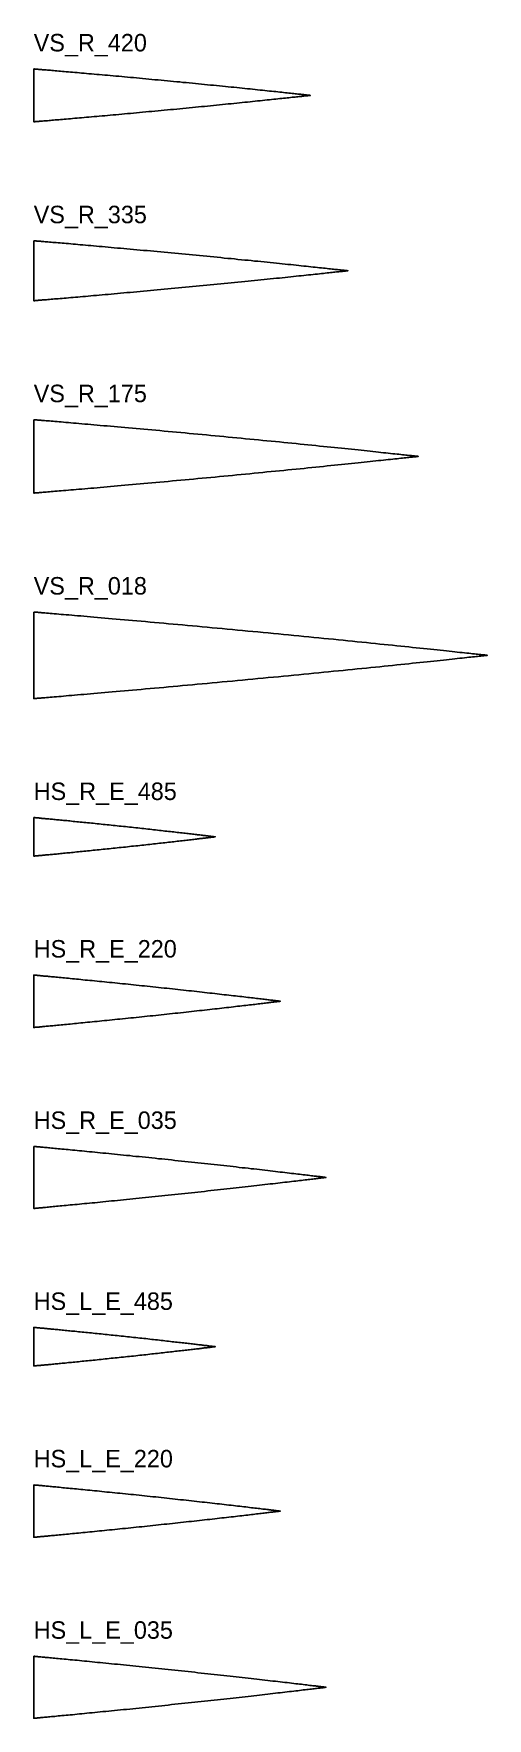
# Model space of a CAD drawing. Header units: millimetres. Extents: x 10 to 75, y 10 to 251.
import ezdxf

# ---------------------------------------------------------------- set-up
doc = ezdxf.new("R2010")
doc.units = ezdxf.units.MM
doc.layers.add('CUT', color=1, linetype='Continuous')
doc.layers.add('PART_ID_DO_NOT_CUT', color=5, linetype='Continuous')

msp = doc.modelspace()

# ---------------------------------------------------------------- linework, layer by layer
at = {"layer": 'CUT'}
for points in [[(10, 245.78), (10.01, 245.78), (10.02, 245.78), (10.05, 245.77), (10.08, 245.77), (10.13, 245.77), (10.18, 245.76), (10.25, 245.76), (10.32, 245.75), (10.41, 245.74), (10.5, 245.74), (10.61, 245.73), (10.72, 245.72), (10.85, 245.71), (10.98, 245.7), (11.13, 245.68), (11.28, 245.67), (11.44, 245.66), (11.61, 245.64), (11.8, 245.63), (11.99, 245.61), (12.19, 245.59), (12.39, 245.58), (12.61, 245.56), (12.84, 245.54), (13.07, 245.52), (13.32, 245.5), (13.57, 245.48), (13.83, 245.45), (14.1, 245.43), (14.37, 245.41), (14.66, 245.38), (14.95, 245.36), (15.25, 245.33), (15.56, 245.31), (15.87, 245.28), (16.19, 245.25), (16.52, 245.22), (16.85, 245.19), (17.2, 245.16), (17.54, 245.13), (17.9, 245.1), (18.26, 245.07), (18.62, 245.04), (19, 245), (19.37, 244.97), (19.76, 244.94), (20.14, 244.9), (20.54, 244.87), (20.94, 244.83), (21.34, 244.79), (21.74, 244.76), (22.15, 244.72), (22.57, 244.68), (22.99, 244.65), (23.41, 244.61), (23.83, 244.57), (24.26, 244.53), (24.69, 244.49), (25.12, 244.45), (25.56, 244.41), (26, 244.37), (26.44, 244.33), (26.88, 244.29), (27.32, 244.24), (27.76, 244.2), (28.21, 244.16), (28.65, 244.12), (29.1, 244.08), (29.55, 244.03), (29.99, 243.99), (30.44, 243.95), (30.89, 243.91), (31.33, 243.86), (31.78, 243.82), (32.22, 243.78), (32.67, 243.73), (33.11, 243.69), (33.55, 243.65), (33.98, 243.61), (34.42, 243.56), (34.85, 243.52), (35.28, 243.48), (35.71, 243.44), (36.14, 243.39), (36.56, 243.35), (36.97, 243.31), (37.39, 243.27), (37.8, 243.23), (38.21, 243.19), (38.61, 243.15), (39.01, 243.11), (39.4, 243.07), (39.79, 243.03), (40.17, 242.99), (40.55, 242.95), (40.92, 242.91), (41.28, 242.87), (41.64, 242.84), (42, 242.8), (42.35, 242.76), (42.69, 242.73), (43.02, 242.69), (43.35, 242.66), (43.67, 242.62), (43.99, 242.59), (44.29, 242.56), (44.59, 242.53), (44.89, 242.5), (45.17, 242.47), (45.45, 242.44), (45.71, 242.41), (45.97, 242.38), (46.23, 242.36), (46.47, 242.33), (46.7, 242.3), (46.93, 242.28), (47.15, 242.26), (47.36, 242.23), (47.56, 242.21), (47.75, 242.19), (47.93, 242.17), (48.1, 242.15), (48.26, 242.14), (48.42, 242.12), (48.56, 242.1), (48.7, 242.09), (48.82, 242.08), (48.93, 242.06), (49.04, 242.05), (49.14, 242.04), (49.22, 242.03), (49.3, 242.02), (49.36, 242.02), (49.42, 242.01), (49.46, 242.01), (49.5, 242), (49.52, 242), (49.54, 242), (49.54, 242), (49.54, 242), (49.52, 242), (49.5, 241.99), (49.46, 241.99), (49.42, 241.98), (49.36, 241.98), (49.3, 241.97), (49.22, 241.96), (49.14, 241.95), (49.04, 241.94), (48.93, 241.93), (48.82, 241.92), (48.7, 241.91), (48.56, 241.89), (48.42, 241.88), (48.26, 241.86), (48.1, 241.84), (47.93, 241.82), (47.75, 241.8), (47.56, 241.78), (47.36, 241.76), (47.15, 241.74), (46.93, 241.72), (46.7, 241.69), (46.47, 241.67), (46.23, 241.64), (45.97, 241.61), (45.71, 241.59), (45.45, 241.56), (45.17, 241.53), (44.89, 241.5), (44.59, 241.47), (44.29, 241.44), (43.99, 241.4), (43.67, 241.37), (43.35, 241.34), (43.02, 241.3), (42.69, 241.27), (42.35, 241.23), (42, 241.2), (41.64, 241.16), (41.28, 241.12), (40.92, 241.09), (40.55, 241.05), (40.17, 241.01), (39.79, 240.97), (39.4, 240.93), (39.01, 240.89), (38.61, 240.85), (38.21, 240.81), (37.8, 240.77), (37.39, 240.73), (36.97, 240.69), (36.56, 240.64), (36.14, 240.6), (35.71, 240.56), (35.28, 240.52), (34.85, 240.47), (34.42, 240.43), (33.98, 240.39), (33.55, 240.35), (33.11, 240.3), (32.67, 240.26), (32.22, 240.22), (31.78, 240.18), (31.33, 240.13), (30.89, 240.09), (30.44, 240.05), (29.99, 240), (29.55, 239.96), (29.1, 239.92), (28.65, 239.88), (28.21, 239.83), (27.76, 239.79), (27.32, 239.75), (26.88, 239.71), (26.44, 239.67), (26, 239.63), (25.56, 239.59), (25.12, 239.55), (24.69, 239.51), (24.26, 239.47), (23.83, 239.43), (23.41, 239.39), (22.99, 239.35), (22.57, 239.31), (22.15, 239.27), (21.74, 239.24), (21.34, 239.2), (20.94, 239.16), (20.54, 239.13), (20.14, 239.09), (19.76, 239.06), (19.37, 239.03), (19, 238.99), (18.62, 238.96), (18.26, 238.93), (17.9, 238.89), (17.54, 238.86), (17.2, 238.83), (16.85, 238.8), (16.52, 238.77), (16.19, 238.75), (15.87, 238.72), (15.56, 238.69), (15.25, 238.66), (14.95, 238.64), (14.66, 238.61), (14.37, 238.59), (14.1, 238.56), (13.83, 238.54), (13.57, 238.52), (13.32, 238.5), (13.07, 238.48), (12.84, 238.46), (12.61, 238.44), (12.39, 238.42), (12.19, 238.4), (11.99, 238.38), (11.8, 238.37), (11.61, 238.35), (11.44, 238.34), (11.28, 238.32), (11.13, 238.31), (10.98, 238.3), (10.85, 238.29), (10.72, 238.28), (10.61, 238.27), (10.5, 238.26), (10.41, 238.25), (10.32, 238.24), (10.25, 238.24), (10.18, 238.23), (10.13, 238.23), (10.08, 238.22), (10.05, 238.22), (10.02, 238.22), (10.01, 238.22), (10, 238.22)], [(10, 221.22), (10.01, 221.22), (10.02, 221.22), (10.05, 221.21), (10.09, 221.21), (10.14, 221.21), (10.21, 221.2), (10.28, 221.19), (10.37, 221.19), (10.46, 221.18), (10.57, 221.17), (10.69, 221.16), (10.82, 221.15), (10.96, 221.14), (11.11, 221.12), (11.28, 221.11), (11.45, 221.1), (11.64, 221.08), (11.83, 221.06), (12.04, 221.05), (12.25, 221.03), (12.48, 221.01), (12.72, 220.99), (12.96, 220.97), (13.22, 220.95), (13.49, 220.92), (13.76, 220.9), (14.05, 220.88), (14.35, 220.85), (14.65, 220.82), (14.96, 220.8), (15.29, 220.77), (15.62, 220.74), (15.96, 220.71), (16.31, 220.68), (16.66, 220.65), (17.03, 220.62), (17.4, 220.59), (17.78, 220.55), (18.17, 220.52), (18.56, 220.48), (18.97, 220.45), (19.37, 220.41), (19.79, 220.38), (20.21, 220.34), (20.64, 220.3), (21.08, 220.26), (21.52, 220.22), (21.96, 220.18), (22.41, 220.14), (22.87, 220.1), (23.33, 220.06), (23.8, 220.02), (24.27, 219.98), (24.74, 219.93), (25.22, 219.89), (25.7, 219.84), (26.19, 219.8), (26.68, 219.76), (27.17, 219.71), (27.66, 219.66), (28.16, 219.62), (28.66, 219.57), (29.16, 219.52), (29.66, 219.48), (30.16, 219.43), (30.67, 219.38), (31.18, 219.34), (31.68, 219.29), (32.19, 219.24), (32.7, 219.19), (33.2, 219.14), (33.71, 219.09), (34.22, 219.04), (34.72, 219), (35.23, 218.95), (35.73, 218.9), (36.23, 218.85), (36.73, 218.8), (37.22, 218.75), (37.72, 218.7), (38.21, 218.66), (38.7, 218.61), (39.18, 218.56), (39.67, 218.51), (40.15, 218.46), (40.62, 218.42), (41.09, 218.37), (41.56, 218.32), (42.02, 218.28), (42.47, 218.23), (42.92, 218.18), (43.37, 218.14), (43.81, 218.09), (44.24, 218.05), (44.67, 218.01), (45.1, 217.96), (45.51, 217.92), (45.92, 217.88), (46.32, 217.84), (46.72, 217.8), (47.1, 217.76), (47.49, 217.72), (47.86, 217.68), (48.22, 217.64), (48.58, 217.6), (48.93, 217.57), (49.27, 217.53), (49.6, 217.49), (49.92, 217.46), (50.24, 217.43), (50.54, 217.4), (50.84, 217.36), (51.12, 217.33), (51.4, 217.3), (51.66, 217.28), (51.92, 217.25), (52.17, 217.22), (52.4, 217.2), (52.63, 217.17), (52.85, 217.15), (53.05, 217.13), (53.25, 217.11), (53.43, 217.09), (53.61, 217.07), (53.77, 217.05), (53.92, 217.03), (54.07, 217.02), (54.2, 217), (54.31, 216.99), (54.42, 216.98), (54.52, 216.97), (54.61, 216.96), (54.68, 216.95), (54.74, 216.94), (54.79, 216.94), (54.83, 216.93), (54.86, 216.93), (54.88, 216.93), (54.89, 216.93), (54.88, 216.93), (54.86, 216.93), (54.83, 216.92), (54.79, 216.92), (54.74, 216.91), (54.68, 216.91), (54.61, 216.9), (54.52, 216.89), (54.42, 216.88), (54.31, 216.87), (54.2, 216.85), (54.07, 216.84), (53.92, 216.82), (53.77, 216.81), (53.61, 216.79), (53.43, 216.77), (53.25, 216.75), (53.05, 216.73), (52.85, 216.71), (52.63, 216.68), (52.4, 216.66), (52.17, 216.63), (51.92, 216.61), (51.66, 216.58), (51.4, 216.55), (51.12, 216.52), (50.84, 216.49), (50.54, 216.46), (50.24, 216.43), (49.92, 216.39), (49.6, 216.36), (49.27, 216.33), (48.93, 216.29), (48.58, 216.25), (48.22, 216.22), (47.86, 216.18), (47.49, 216.14), (47.1, 216.1), (46.72, 216.06), (46.32, 216.02), (45.92, 215.98), (45.51, 215.93), (45.1, 215.89), (44.67, 215.85), (44.24, 215.8), (43.81, 215.76), (43.37, 215.72), (42.92, 215.67), (42.47, 215.62), (42.02, 215.58), (41.56, 215.53), (41.09, 215.49), (40.62, 215.44), (40.15, 215.39), (39.67, 215.34), (39.18, 215.3), (38.7, 215.25), (38.21, 215.2), (37.72, 215.15), (37.22, 215.1), (36.73, 215.05), (36.23, 215.01), (35.73, 214.96), (35.23, 214.91), (34.72, 214.86), (34.22, 214.81), (33.71, 214.76), (33.2, 214.71), (32.7, 214.66), (32.19, 214.62), (31.68, 214.57), (31.18, 214.52), (30.67, 214.47), (30.16, 214.43), (29.66, 214.38), (29.16, 214.33), (28.66, 214.28), (28.16, 214.24), (27.66, 214.19), (27.17, 214.15), (26.68, 214.1), (26.19, 214.06), (25.7, 214.01), (25.22, 213.97), (24.74, 213.92), (24.27, 213.88), (23.8, 213.84), (23.33, 213.8), (22.87, 213.75), (22.41, 213.71), (21.96, 213.67), (21.52, 213.63), (21.08, 213.59), (20.64, 213.55), (20.21, 213.52), (19.79, 213.48), (19.37, 213.44), (18.97, 213.41), (18.56, 213.37), (18.17, 213.34), (17.78, 213.3), (17.4, 213.27), (17.03, 213.24), (16.66, 213.21), (16.31, 213.17), (15.96, 213.14), (15.62, 213.11), (15.29, 213.09), (14.96, 213.06), (14.65, 213.03), (14.35, 213.01), (14.05, 212.98), (13.76, 212.96), (13.49, 212.93), (13.22, 212.91), (12.96, 212.89), (12.72, 212.87), (12.48, 212.85), (12.25, 212.83), (12.04, 212.81), (11.83, 212.79), (11.64, 212.78), (11.45, 212.76), (11.28, 212.75), (11.11, 212.73), (10.96, 212.72), (10.82, 212.71), (10.69, 212.7), (10.57, 212.69), (10.46, 212.68), (10.37, 212.67), (10.28, 212.66), (10.21, 212.66), (10.14, 212.65), (10.09, 212.65), (10.05, 212.64), (10.02, 212.64), (10.01, 212.64), (10, 212.64)], [(10, 195.64), (10.01, 195.64), (10.03, 195.64), (10.06, 195.63), (10.11, 195.63), (10.18, 195.62), (10.25, 195.62), (10.34, 195.61), (10.45, 195.6), (10.57, 195.59), (10.7, 195.58), (10.84, 195.57), (11, 195.55), (11.18, 195.54), (11.36, 195.52), (11.56, 195.51), (11.78, 195.49), (12, 195.47), (12.24, 195.45), (12.49, 195.43), (12.76, 195.41), (13.04, 195.38), (13.33, 195.36), (13.63, 195.33), (13.94, 195.31), (14.27, 195.28), (14.61, 195.25), (14.96, 195.22), (15.32, 195.19), (15.69, 195.16), (16.08, 195.12), (16.47, 195.09), (16.88, 195.06), (17.29, 195.02), (17.72, 194.98), (18.16, 194.94), (18.6, 194.91), (19.06, 194.87), (19.52, 194.83), (20, 194.78), (20.48, 194.74), (20.97, 194.7), (21.48, 194.65), (21.98, 194.61), (22.5, 194.56), (23.03, 194.52), (23.56, 194.47), (24.1, 194.42), (24.64, 194.37), (25.19, 194.32), (25.75, 194.27), (26.32, 194.22), (26.89, 194.17), (27.46, 194.12), (28.04, 194.07), (28.63, 194.01), (29.22, 193.96), (29.81, 193.9), (30.41, 193.85), (31.01, 193.79), (31.62, 193.74), (32.23, 193.68), (32.84, 193.63), (33.45, 193.57), (34.07, 193.51), (34.68, 193.45), (35.3, 193.39), (35.92, 193.34), (36.54, 193.28), (37.16, 193.22), (37.78, 193.16), (38.4, 193.1), (39.02, 193.04), (39.64, 192.98), (40.26, 192.92), (40.88, 192.86), (41.49, 192.8), (42.11, 192.74), (42.72, 192.68), (43.32, 192.62), (43.93, 192.56), (44.53, 192.51), (45.13, 192.45), (45.72, 192.39), (46.31, 192.33), (46.9, 192.27), (47.48, 192.21), (48.06, 192.16), (48.63, 192.1), (49.19, 192.04), (49.75, 191.98), (50.3, 191.93), (50.85, 191.87), (51.39, 191.82), (51.92, 191.76), (52.44, 191.71), (52.96, 191.66), (53.47, 191.61), (53.97, 191.55), (54.46, 191.5), (54.94, 191.45), (55.42, 191.4), (55.88, 191.36), (56.34, 191.31), (56.79, 191.26), (57.22, 191.22), (57.65, 191.17), (58.07, 191.13), (58.47, 191.08), (58.87, 191.04), (59.25, 191), (59.62, 190.96), (59.98, 190.92), (60.33, 190.89), (60.67, 190.85), (61, 190.82), (61.31, 190.78), (61.62, 190.75), (61.91, 190.72), (62.18, 190.69), (62.45, 190.66), (62.7, 190.63), (62.94, 190.61), (63.17, 190.58), (63.38, 190.56), (63.58, 190.54), (63.77, 190.52), (63.94, 190.5), (64.1, 190.48), (64.24, 190.47), (64.38, 190.45), (64.5, 190.44), (64.6, 190.43), (64.69, 190.42), (64.77, 190.41), (64.83, 190.4), (64.88, 190.4), (64.91, 190.39), (64.94, 190.39), (64.94, 190.39), (64.94, 190.39), (64.91, 190.39), (64.88, 190.38), (64.83, 190.38), (64.77, 190.37), (64.69, 190.36), (64.6, 190.35), (64.5, 190.34), (64.38, 190.33), (64.24, 190.31), (64.1, 190.3), (63.94, 190.28), (63.77, 190.26), (63.58, 190.24), (63.38, 190.22), (63.17, 190.2), (62.94, 190.17), (62.7, 190.15), (62.45, 190.12), (62.18, 190.09), (61.91, 190.06), (61.62, 190.03), (61.31, 190), (61, 189.96), (60.67, 189.93), (60.33, 189.89), (59.98, 189.86), (59.62, 189.82), (59.25, 189.78), (58.87, 189.74), (58.47, 189.7), (58.07, 189.65), (57.65, 189.61), (57.22, 189.56), (56.79, 189.52), (56.34, 189.47), (55.88, 189.42), (55.42, 189.38), (54.94, 189.33), (54.46, 189.28), (53.97, 189.23), (53.47, 189.17), (52.96, 189.12), (52.44, 189.07), (51.92, 189.02), (51.39, 188.96), (50.85, 188.91), (50.3, 188.85), (49.75, 188.8), (49.19, 188.74), (48.63, 188.68), (48.06, 188.63), (47.48, 188.57), (46.9, 188.51), (46.31, 188.45), (45.72, 188.39), (45.13, 188.33), (44.53, 188.28), (43.93, 188.22), (43.32, 188.16), (42.72, 188.1), (42.11, 188.04), (41.49, 187.98), (40.88, 187.92), (40.26, 187.86), (39.64, 187.8), (39.02, 187.74), (38.4, 187.68), (37.78, 187.62), (37.16, 187.56), (36.54, 187.5), (35.92, 187.44), (35.3, 187.39), (34.68, 187.33), (34.07, 187.27), (33.45, 187.21), (32.84, 187.15), (32.23, 187.1), (31.62, 187.04), (31.01, 186.99), (30.41, 186.93), (29.81, 186.88), (29.22, 186.82), (28.63, 186.77), (28.04, 186.71), (27.46, 186.66), (26.89, 186.61), (26.32, 186.56), (25.75, 186.51), (25.19, 186.46), (24.64, 186.41), (24.1, 186.36), (23.56, 186.31), (23.03, 186.26), (22.5, 186.22), (21.98, 186.17), (21.48, 186.13), (20.97, 186.08), (20.48, 186.04), (20, 186), (19.52, 185.95), (19.06, 185.91), (18.6, 185.87), (18.16, 185.84), (17.72, 185.8), (17.29, 185.76), (16.88, 185.72), (16.47, 185.69), (16.08, 185.66), (15.69, 185.62), (15.32, 185.59), (14.96, 185.56), (14.61, 185.53), (14.27, 185.5), (13.94, 185.47), (13.63, 185.45), (13.33, 185.42), (13.04, 185.4), (12.76, 185.37), (12.49, 185.35), (12.24, 185.33), (12, 185.31), (11.78, 185.29), (11.56, 185.27), (11.36, 185.26), (11.18, 185.24), (11, 185.23), (10.84, 185.21), (10.7, 185.2), (10.57, 185.19), (10.45, 185.18), (10.34, 185.17), (10.25, 185.16), (10.18, 185.16), (10.11, 185.15), (10.06, 185.15), (10.03, 185.14), (10.01, 185.14), (10, 185.14)], [(10, 168.14), (10.01, 168.14), (10.03, 168.14), (10.07, 168.14), (10.13, 168.13), (10.21, 168.12), (10.3, 168.12), (10.4, 168.11), (10.53, 168.1), (10.67, 168.09), (10.82, 168.07), (11, 168.06), (11.18, 168.04), (11.39, 168.03), (11.61, 168.01), (11.84, 167.99), (12.1, 167.97), (12.36, 167.94), (12.64, 167.92), (12.94, 167.9), (13.25, 167.87), (13.58, 167.84), (13.92, 167.81), (14.28, 167.78), (14.65, 167.75), (15.04, 167.72), (15.44, 167.68), (15.85, 167.65), (16.28, 167.61), (16.72, 167.58), (17.17, 167.54), (17.63, 167.5), (18.11, 167.46), (18.6, 167.41), (19.11, 167.37), (19.62, 167.32), (20.15, 167.28), (20.69, 167.23), (21.23, 167.18), (21.79, 167.14), (22.37, 167.09), (22.95, 167.03), (23.54, 166.98), (24.14, 166.93), (24.75, 166.88), (25.36, 166.82), (25.99, 166.77), (26.63, 166.71), (27.27, 166.65), (27.92, 166.59), (28.58, 166.53), (29.25, 166.47), (29.92, 166.41), (30.6, 166.35), (31.28, 166.29), (31.97, 166.23), (32.67, 166.16), (33.37, 166.1), (34.08, 166.03), (34.79, 165.97), (35.5, 165.9), (36.22, 165.84), (36.94, 165.77), (37.66, 165.7), (38.39, 165.63), (39.12, 165.57), (39.84, 165.5), (40.58, 165.43), (41.31, 165.36), (42.04, 165.29), (42.77, 165.22), (43.5, 165.15), (44.24, 165.08), (44.97, 165.01), (45.7, 164.94), (46.42, 164.87), (47.15, 164.8), (47.87, 164.73), (48.59, 164.66), (49.31, 164.59), (50.02, 164.52), (50.73, 164.45), (51.44, 164.38), (52.14, 164.31), (52.84, 164.24), (53.53, 164.17), (54.21, 164.1), (54.89, 164.04), (55.56, 163.97), (56.23, 163.9), (56.89, 163.83), (57.54, 163.77), (58.18, 163.7), (58.82, 163.64), (59.45, 163.57), (60.07, 163.51), (60.67, 163.45), (61.28, 163.39), (61.87, 163.33), (62.45, 163.27), (63.02, 163.21), (63.58, 163.15), (64.13, 163.09), (64.66, 163.04), (65.19, 162.98), (65.71, 162.93), (66.21, 162.87), (66.7, 162.82), (67.18, 162.77), (67.64, 162.72), (68.1, 162.68), (68.54, 162.63), (68.96, 162.58), (69.38, 162.54), (69.77, 162.5), (70.16, 162.46), (70.53, 162.42), (70.89, 162.38), (71.23, 162.34), (71.56, 162.31), (71.87, 162.27), (72.17, 162.24), (72.45, 162.21), (72.72, 162.18), (72.97, 162.15), (73.2, 162.13), (73.42, 162.1), (73.63, 162.08), (73.82, 162.06), (73.99, 162.04), (74.14, 162.03), (74.28, 162.01), (74.41, 162), (74.51, 161.99), (74.6, 161.98), (74.68, 161.97), (74.74, 161.96), (74.78, 161.96), (74.8, 161.95), (74.81, 161.95), (74.8, 161.95), (74.78, 161.95), (74.74, 161.95), (74.68, 161.94), (74.6, 161.93), (74.51, 161.92), (74.41, 161.91), (74.28, 161.9), (74.14, 161.88), (73.99, 161.86), (73.82, 161.85), (73.63, 161.82), (73.42, 161.8), (73.2, 161.78), (72.97, 161.75), (72.72, 161.73), (72.45, 161.7), (72.17, 161.67), (71.87, 161.63), (71.56, 161.6), (71.23, 161.57), (70.89, 161.53), (70.53, 161.49), (70.16, 161.45), (69.77, 161.41), (69.38, 161.37), (68.96, 161.32), (68.54, 161.28), (68.1, 161.23), (67.64, 161.18), (67.18, 161.13), (66.7, 161.08), (66.21, 161.03), (65.71, 160.98), (65.19, 160.93), (64.66, 160.87), (64.13, 160.82), (63.58, 160.76), (63.02, 160.7), (62.45, 160.64), (61.87, 160.58), (61.28, 160.52), (60.67, 160.46), (60.07, 160.4), (59.45, 160.33), (58.82, 160.27), (58.18, 160.2), (57.54, 160.14), (56.89, 160.07), (56.23, 160.01), (55.56, 159.94), (54.89, 159.87), (54.21, 159.8), (53.53, 159.74), (52.84, 159.67), (52.14, 159.6), (51.44, 159.53), (50.73, 159.46), (50.02, 159.39), (49.31, 159.32), (48.59, 159.25), (47.87, 159.18), (47.15, 159.11), (46.42, 159.04), (45.7, 158.97), (44.97, 158.9), (44.24, 158.83), (43.5, 158.76), (42.77, 158.69), (42.04, 158.62), (41.31, 158.55), (40.58, 158.48), (39.84, 158.41), (39.12, 158.34), (38.39, 158.27), (37.66, 158.21), (36.94, 158.14), (36.22, 158.07), (35.5, 158), (34.79, 157.94), (34.08, 157.87), (33.37, 157.81), (32.67, 157.74), (31.97, 157.68), (31.28, 157.62), (30.6, 157.56), (29.92, 157.49), (29.25, 157.43), (28.58, 157.37), (27.92, 157.31), (27.27, 157.26), (26.63, 157.2), (25.99, 157.14), (25.36, 157.09), (24.75, 157.03), (24.14, 156.98), (23.54, 156.92), (22.95, 156.87), (22.37, 156.82), (21.79, 156.77), (21.23, 156.72), (20.69, 156.67), (20.15, 156.63), (19.62, 156.58), (19.11, 156.54), (18.6, 156.49), (18.11, 156.45), (17.63, 156.41), (17.17, 156.37), (16.72, 156.33), (16.28, 156.29), (15.85, 156.26), (15.44, 156.22), (15.04, 156.19), (14.65, 156.16), (14.28, 156.12), (13.92, 156.09), (13.58, 156.07), (13.25, 156.04), (12.94, 156.01), (12.64, 155.99), (12.36, 155.96), (12.1, 155.94), (11.84, 155.92), (11.61, 155.9), (11.39, 155.88), (11.18, 155.86), (11, 155.85), (10.82, 155.83), (10.67, 155.82), (10.53, 155.81), (10.4, 155.8), (10.3, 155.79), (10.21, 155.78), (10.13, 155.78), (10.07, 155.77), (10.03, 155.77), (10.01, 155.77), (10, 155.77)], [(10, 138.77), (10, 138.76), (10.01, 138.76), (10.03, 138.76), (10.05, 138.76), (10.08, 138.76), (10.12, 138.75), (10.16, 138.75), (10.21, 138.75), (10.27, 138.74), (10.33, 138.73), (10.4, 138.73), (10.47, 138.72), (10.56, 138.71), (10.64, 138.7), (10.74, 138.7), (10.84, 138.69), (10.95, 138.68), (11.06, 138.67), (11.18, 138.65), (11.3, 138.64), (11.43, 138.63), (11.57, 138.62), (11.71, 138.6), (11.86, 138.59), (12.01, 138.58), (12.17, 138.56), (12.34, 138.54), (12.51, 138.53), (12.69, 138.51), (12.87, 138.49), (13.05, 138.48), (13.25, 138.46), (13.44, 138.44), (13.64, 138.42), (13.85, 138.4), (14.06, 138.38), (14.27, 138.36), (14.49, 138.34), (14.72, 138.32), (14.95, 138.29), (15.18, 138.27), (15.42, 138.25), (15.66, 138.22), (15.9, 138.2), (16.15, 138.17), (16.4, 138.15), (16.65, 138.12), (16.91, 138.1), (17.17, 138.07), (17.43, 138.05), (17.7, 138.02), (17.97, 137.99), (18.24, 137.97), (18.51, 137.94), (18.79, 137.91), (19.07, 137.88), (19.35, 137.85), (19.63, 137.82), (19.92, 137.79), (20.2, 137.76), (20.49, 137.74), (20.78, 137.71), (21.07, 137.68), (21.36, 137.64), (21.65, 137.61), (21.94, 137.58), (22.23, 137.55), (22.52, 137.52), (22.82, 137.49), (23.11, 137.46), (23.4, 137.43), (23.7, 137.4), (23.99, 137.37), (24.28, 137.34), (24.57, 137.3), (24.86, 137.27), (25.15, 137.24), (25.44, 137.21), (25.73, 137.18), (26.01, 137.15), (26.3, 137.12), (26.58, 137.09), (26.86, 137.05), (27.14, 137.02), (27.41, 136.99), (27.69, 136.96), (27.96, 136.93), (28.23, 136.9), (28.49, 136.87), (28.76, 136.84), (29.02, 136.81), (29.28, 136.78), (29.53, 136.76), (29.78, 136.73), (30.03, 136.7), (30.27, 136.67), (30.51, 136.64), (30.75, 136.62), (30.98, 136.59), (31.21, 136.56), (31.43, 136.54), (31.65, 136.51), (31.87, 136.49), (32.08, 136.46), (32.28, 136.44), (32.49, 136.42), (32.68, 136.39), (32.87, 136.37), (33.06, 136.35), (33.24, 136.33), (33.42, 136.31), (33.59, 136.29), (33.75, 136.27), (33.91, 136.25), (34.07, 136.23), (34.22, 136.21), (34.36, 136.19), (34.49, 136.18), (34.63, 136.16), (34.75, 136.15), (34.87, 136.13), (34.98, 136.12), (35.09, 136.11), (35.19, 136.1), (35.28, 136.08), (35.37, 136.07), (35.45, 136.06), (35.53, 136.05), (35.6, 136.05), (35.66, 136.04), (35.72, 136.03), (35.77, 136.03), (35.81, 136.02), (35.85, 136.02), (35.88, 136.01), (35.9, 136.01), (35.91, 136.01), (35.92, 136.01), (35.93, 136.01), (35.92, 136.01), (35.91, 136), (35.9, 136), (35.88, 136), (35.85, 136), (35.81, 135.99), (35.77, 135.99), (35.72, 135.98), (35.66, 135.97), (35.6, 135.97), (35.53, 135.96), (35.45, 135.95), (35.37, 135.94), (35.28, 135.93), (35.19, 135.92), (35.09, 135.91), (34.98, 135.89), (34.87, 135.88), (34.75, 135.86), (34.63, 135.85), (34.49, 135.83), (34.36, 135.82), (34.22, 135.8), (34.07, 135.78), (33.91, 135.76), (33.75, 135.75), (33.59, 135.73), (33.42, 135.71), (33.24, 135.69), (33.06, 135.66), (32.87, 135.64), (32.68, 135.62), (32.49, 135.6), (32.28, 135.57), (32.08, 135.55), (31.87, 135.52), (31.65, 135.5), (31.43, 135.47), (31.21, 135.45), (30.98, 135.42), (30.75, 135.4), (30.51, 135.37), (30.27, 135.34), (30.03, 135.31), (29.78, 135.29), (29.53, 135.26), (29.28, 135.23), (29.02, 135.2), (28.76, 135.17), (28.49, 135.14), (28.23, 135.11), (27.96, 135.08), (27.69, 135.05), (27.41, 135.02), (27.14, 134.99), (26.86, 134.96), (26.58, 134.93), (26.3, 134.9), (26.01, 134.87), (25.73, 134.83), (25.44, 134.8), (25.15, 134.77), (24.86, 134.74), (24.57, 134.71), (24.28, 134.68), (23.99, 134.65), (23.7, 134.61), (23.4, 134.58), (23.11, 134.55), (22.82, 134.52), (22.52, 134.49), (22.23, 134.46), (21.94, 134.43), (21.65, 134.4), (21.36, 134.37), (21.07, 134.34), (20.78, 134.31), (20.49, 134.28), (20.2, 134.25), (19.92, 134.22), (19.63, 134.19), (19.35, 134.16), (19.07, 134.13), (18.79, 134.1), (18.51, 134.08), (18.24, 134.05), (17.97, 134.02), (17.7, 133.99), (17.43, 133.97), (17.17, 133.94), (16.91, 133.91), (16.65, 133.89), (16.4, 133.86), (16.15, 133.84), (15.9, 133.81), (15.66, 133.79), (15.42, 133.77), (15.18, 133.74), (14.95, 133.72), (14.72, 133.7), (14.49, 133.68), (14.27, 133.65), (14.06, 133.63), (13.85, 133.61), (13.64, 133.59), (13.44, 133.57), (13.25, 133.55), (13.05, 133.54), (12.87, 133.52), (12.69, 133.5), (12.51, 133.48), (12.34, 133.47), (12.17, 133.45), (12.01, 133.44), (11.86, 133.42), (11.71, 133.41), (11.57, 133.39), (11.43, 133.38), (11.3, 133.37), (11.18, 133.36), (11.06, 133.35), (10.95, 133.34), (10.84, 133.33), (10.74, 133.32), (10.64, 133.31), (10.56, 133.3), (10.47, 133.29), (10.4, 133.28), (10.33, 133.28), (10.27, 133.27), (10.21, 133.27), (10.16, 133.26), (10.12, 133.26), (10.08, 133.26), (10.05, 133.25), (10.03, 133.25), (10.01, 133.25), (10, 133.25), (10, 133.25)], [(10, 116.25), (10, 116.25), (10.02, 116.25), (10.04, 116.24), (10.07, 116.24), (10.11, 116.24), (10.16, 116.23), (10.22, 116.23), (10.29, 116.22), (10.36, 116.21), (10.45, 116.21), (10.54, 116.2), (10.64, 116.19), (10.76, 116.18), (10.88, 116.17), (11, 116.15), (11.14, 116.14), (11.29, 116.13), (11.44, 116.11), (11.6, 116.1), (11.77, 116.08), (11.95, 116.07), (12.13, 116.05), (12.33, 116.03), (12.53, 116.01), (12.74, 115.99), (12.96, 115.97), (13.18, 115.95), (13.41, 115.93), (13.65, 115.9), (13.9, 115.88), (14.15, 115.86), (14.41, 115.83), (14.68, 115.81), (14.95, 115.78), (15.23, 115.75), (15.52, 115.72), (15.81, 115.7), (16.11, 115.67), (16.42, 115.64), (16.73, 115.61), (17.04, 115.58), (17.36, 115.54), (17.69, 115.51), (18.02, 115.48), (18.36, 115.45), (18.7, 115.41), (19.05, 115.38), (19.4, 115.34), (19.75, 115.31), (20.11, 115.27), (20.47, 115.24), (20.84, 115.2), (21.21, 115.16), (21.58, 115.12), (21.95, 115.09), (22.33, 115.05), (22.71, 115.01), (23.1, 114.97), (23.48, 114.93), (23.87, 114.89), (24.26, 114.85), (24.65, 114.81), (25.05, 114.77), (25.44, 114.73), (25.84, 114.69), (26.23, 114.64), (26.63, 114.6), (27.03, 114.56), (27.43, 114.52), (27.83, 114.48), (28.23, 114.43), (28.62, 114.39), (29.02, 114.35), (29.42, 114.31), (29.81, 114.26), (30.21, 114.22), (30.6, 114.18), (30.99, 114.14), (31.38, 114.09), (31.77, 114.05), (32.16, 114.01), (32.54, 113.97), (32.92, 113.93), (33.3, 113.88), (33.68, 113.84), (34.05, 113.8), (34.42, 113.76), (34.79, 113.72), (35.15, 113.68), (35.51, 113.64), (35.86, 113.6), (36.21, 113.56), (36.56, 113.52), (36.9, 113.48), (37.23, 113.44), (37.57, 113.41), (37.89, 113.37), (38.21, 113.33), (38.53, 113.29), (38.84, 113.26), (39.14, 113.22), (39.44, 113.19), (39.74, 113.16), (40.02, 113.12), (40.3, 113.09), (40.58, 113.06), (40.84, 113.03), (41.1, 113), (41.36, 112.97), (41.6, 112.94), (41.84, 112.91), (42.07, 112.88), (42.3, 112.86), (42.52, 112.83), (42.73, 112.8), (42.93, 112.78), (43.12, 112.76), (43.31, 112.74), (43.49, 112.71), (43.66, 112.69), (43.82, 112.67), (43.97, 112.66), (44.12, 112.64), (44.25, 112.62), (44.38, 112.61), (44.5, 112.59), (44.61, 112.58), (44.71, 112.57), (44.81, 112.56), (44.89, 112.55), (44.97, 112.54), (45.04, 112.53), (45.09, 112.52), (45.14, 112.51), (45.18, 112.51), (45.22, 112.51), (45.24, 112.5), (45.25, 112.5), (45.26, 112.5), (45.25, 112.5), (45.24, 112.5), (45.22, 112.5), (45.18, 112.49), (45.14, 112.49), (45.09, 112.48), (45.04, 112.47), (44.97, 112.47), (44.89, 112.46), (44.81, 112.45), (44.71, 112.44), (44.61, 112.42), (44.5, 112.41), (44.38, 112.4), (44.25, 112.38), (44.12, 112.36), (43.97, 112.35), (43.82, 112.33), (43.66, 112.31), (43.49, 112.29), (43.31, 112.27), (43.12, 112.24), (42.93, 112.22), (42.73, 112.2), (42.52, 112.17), (42.3, 112.15), (42.07, 112.12), (41.84, 112.09), (41.6, 112.06), (41.36, 112.04), (41.1, 112.01), (40.84, 111.98), (40.58, 111.94), (40.3, 111.91), (40.02, 111.88), (39.74, 111.85), (39.44, 111.81), (39.14, 111.78), (38.84, 111.74), (38.53, 111.71), (38.21, 111.67), (37.89, 111.63), (37.57, 111.6), (37.23, 111.56), (36.9, 111.52), (36.56, 111.48), (36.21, 111.44), (35.86, 111.4), (35.51, 111.36), (35.15, 111.32), (34.79, 111.28), (34.42, 111.24), (34.05, 111.2), (33.68, 111.16), (33.3, 111.12), (32.92, 111.08), (32.54, 111.03), (32.16, 110.99), (31.77, 110.95), (31.38, 110.91), (30.99, 110.87), (30.6, 110.82), (30.21, 110.78), (29.81, 110.74), (29.42, 110.7), (29.02, 110.65), (28.62, 110.61), (28.23, 110.57), (27.83, 110.53), (27.43, 110.48), (27.03, 110.44), (26.63, 110.4), (26.23, 110.36), (25.84, 110.32), (25.44, 110.27), (25.05, 110.23), (24.65, 110.19), (24.26, 110.15), (23.87, 110.11), (23.48, 110.07), (23.1, 110.03), (22.71, 109.99), (22.33, 109.95), (21.95, 109.92), (21.58, 109.88), (21.21, 109.84), (20.84, 109.8), (20.47, 109.77), (20.11, 109.73), (19.75, 109.69), (19.4, 109.66), (19.05, 109.62), (18.7, 109.59), (18.36, 109.56), (18.02, 109.52), (17.69, 109.49), (17.36, 109.46), (17.04, 109.43), (16.73, 109.4), (16.42, 109.36), (16.11, 109.34), (15.81, 109.31), (15.52, 109.28), (15.23, 109.25), (14.95, 109.22), (14.68, 109.2), (14.41, 109.17), (14.15, 109.15), (13.9, 109.12), (13.65, 109.1), (13.41, 109.08), (13.18, 109.05), (12.96, 109.03), (12.74, 109.01), (12.53, 108.99), (12.33, 108.97), (12.13, 108.95), (11.95, 108.94), (11.77, 108.92), (11.6, 108.9), (11.44, 108.89), (11.29, 108.87), (11.14, 108.86), (11, 108.85), (10.88, 108.84), (10.76, 108.82), (10.64, 108.81), (10.54, 108.81), (10.45, 108.8), (10.36, 108.79), (10.29, 108.78), (10.22, 108.78), (10.16, 108.77), (10.11, 108.77), (10.07, 108.76), (10.04, 108.76), (10.02, 108.76), (10, 108.76), (10, 108.75)], [(10, 91.75), (10.01, 91.75), (10.02, 91.75), (10.05, 91.75), (10.09, 91.75), (10.13, 91.74), (10.19, 91.74), (10.26, 91.73), (10.34, 91.72), (10.43, 91.71), (10.53, 91.71), (10.64, 91.7), (10.76, 91.68), (10.89, 91.67), (11.04, 91.66), (11.19, 91.64), (11.35, 91.63), (11.52, 91.61), (11.7, 91.6), (11.9, 91.58), (12.1, 91.56), (12.31, 91.54), (12.53, 91.52), (12.76, 91.5), (13, 91.47), (13.25, 91.45), (13.5, 91.43), (13.77, 91.4), (14.04, 91.37), (14.33, 91.35), (14.62, 91.32), (14.92, 91.29), (15.23, 91.26), (15.54, 91.23), (15.87, 91.2), (16.2, 91.17), (16.54, 91.14), (16.89, 91.1), (17.24, 91.07), (17.6, 91.03), (17.97, 91), (18.34, 90.96), (18.72, 90.92), (19.11, 90.88), (19.5, 90.85), (19.9, 90.81), (20.31, 90.77), (20.72, 90.73), (21.13, 90.68), (21.55, 90.64), (21.97, 90.6), (22.4, 90.56), (22.84, 90.51), (23.28, 90.47), (23.72, 90.43), (24.16, 90.38), (24.61, 90.33), (25.06, 90.29), (25.52, 90.24), (25.97, 90.2), (26.43, 90.15), (26.9, 90.1), (27.36, 90.05), (27.83, 90), (28.29, 89.96), (28.76, 89.91), (29.23, 89.86), (29.7, 89.81), (30.18, 89.76), (30.65, 89.71), (31.12, 89.66), (31.59, 89.61), (32.06, 89.56), (32.53, 89.51), (33, 89.46), (33.47, 89.41), (33.94, 89.36), (34.41, 89.31), (34.87, 89.26), (35.33, 89.21), (35.79, 89.16), (36.25, 89.11), (36.71, 89.06), (37.16, 89.01), (37.61, 88.96), (38.05, 88.91), (38.49, 88.86), (38.93, 88.81), (39.36, 88.76), (39.79, 88.71), (40.22, 88.67), (40.64, 88.62), (41.05, 88.57), (41.46, 88.53), (41.87, 88.48), (42.26, 88.43), (42.66, 88.39), (43.04, 88.35), (43.43, 88.3), (43.8, 88.26), (44.17, 88.22), (44.53, 88.17), (44.88, 88.13), (45.23, 88.09), (45.57, 88.05), (45.9, 88.02), (46.22, 87.98), (46.54, 87.94), (46.85, 87.9), (47.15, 87.87), (47.44, 87.84), (47.72, 87.8), (48, 87.77), (48.26, 87.74), (48.52, 87.71), (48.77, 87.68), (49.01, 87.65), (49.24, 87.62), (49.46, 87.6), (49.67, 87.57), (49.87, 87.55), (50.06, 87.52), (50.25, 87.5), (50.42, 87.48), (50.58, 87.46), (50.73, 87.44), (50.87, 87.43), (51, 87.41), (51.13, 87.4), (51.24, 87.38), (51.34, 87.37), (51.43, 87.36), (51.51, 87.35), (51.58, 87.34), (51.63, 87.33), (51.68, 87.33), (51.72, 87.32), (51.75, 87.32), (51.76, 87.32), (51.77, 87.32), (51.76, 87.32), (51.75, 87.32), (51.72, 87.31), (51.68, 87.31), (51.63, 87.3), (51.58, 87.3), (51.51, 87.29), (51.43, 87.28), (51.34, 87.27), (51.24, 87.25), (51.13, 87.24), (51, 87.23), (50.87, 87.21), (50.73, 87.19), (50.58, 87.18), (50.42, 87.16), (50.25, 87.14), (50.06, 87.11), (49.87, 87.09), (49.67, 87.07), (49.46, 87.04), (49.24, 87.01), (49.01, 86.99), (48.77, 86.96), (48.52, 86.93), (48.26, 86.9), (48, 86.87), (47.72, 86.84), (47.44, 86.8), (47.15, 86.77), (46.85, 86.73), (46.54, 86.7), (46.22, 86.66), (45.9, 86.62), (45.57, 86.58), (45.23, 86.54), (44.88, 86.5), (44.53, 86.46), (44.17, 86.42), (43.8, 86.38), (43.43, 86.34), (43.04, 86.29), (42.66, 86.25), (42.26, 86.2), (41.87, 86.16), (41.46, 86.11), (41.05, 86.07), (40.64, 86.02), (40.22, 85.97), (39.79, 85.92), (39.36, 85.88), (38.93, 85.83), (38.49, 85.78), (38.05, 85.73), (37.61, 85.68), (37.16, 85.63), (36.71, 85.58), (36.25, 85.53), (35.79, 85.48), (35.33, 85.43), (34.87, 85.38), (34.41, 85.33), (33.94, 85.28), (33.47, 85.23), (33, 85.18), (32.53, 85.13), (32.06, 85.08), (31.59, 85.03), (31.12, 84.98), (30.65, 84.93), (30.18, 84.88), (29.7, 84.83), (29.23, 84.78), (28.76, 84.73), (28.29, 84.68), (27.83, 84.63), (27.36, 84.58), (26.9, 84.54), (26.43, 84.49), (25.97, 84.44), (25.52, 84.39), (25.06, 84.35), (24.61, 84.3), (24.16, 84.26), (23.72, 84.21), (23.28, 84.17), (22.84, 84.12), (22.4, 84.08), (21.97, 84.04), (21.55, 83.99), (21.13, 83.95), (20.72, 83.91), (20.31, 83.87), (19.9, 83.83), (19.5, 83.79), (19.11, 83.75), (18.72, 83.71), (18.34, 83.68), (17.97, 83.64), (17.6, 83.6), (17.24, 83.57), (16.89, 83.54), (16.54, 83.5), (16.2, 83.47), (15.87, 83.44), (15.54, 83.41), (15.23, 83.38), (14.92, 83.35), (14.62, 83.32), (14.33, 83.29), (14.04, 83.26), (13.77, 83.24), (13.5, 83.21), (13.25, 83.19), (13, 83.16), (12.76, 83.14), (12.53, 83.12), (12.31, 83.1), (12.1, 83.08), (11.9, 83.06), (11.7, 83.04), (11.52, 83.02), (11.35, 83.01), (11.19, 82.99), (11.04, 82.98), (10.89, 82.97), (10.76, 82.95), (10.64, 82.94), (10.53, 82.93), (10.43, 82.92), (10.34, 82.91), (10.26, 82.91), (10.19, 82.9), (10.13, 82.89), (10.09, 82.89), (10.05, 82.89), (10.02, 82.88), (10.01, 82.88), (10, 82.88)], [(10, 65.88), (10, 65.88), (10.01, 65.88), (10.03, 65.88), (10.05, 65.88), (10.08, 65.87), (10.12, 65.87), (10.16, 65.87), (10.21, 65.86), (10.27, 65.86), (10.33, 65.85), (10.4, 65.85), (10.47, 65.84), (10.56, 65.83), (10.64, 65.82), (10.74, 65.81), (10.84, 65.8), (10.95, 65.79), (11.06, 65.78), (11.18, 65.77), (11.3, 65.76), (11.43, 65.75), (11.57, 65.74), (11.71, 65.72), (11.86, 65.71), (12.01, 65.69), (12.17, 65.68), (12.34, 65.66), (12.51, 65.65), (12.69, 65.63), (12.87, 65.61), (13.05, 65.59), (13.25, 65.58), (13.44, 65.56), (13.64, 65.54), (13.85, 65.52), (14.06, 65.5), (14.27, 65.48), (14.49, 65.45), (14.72, 65.43), (14.95, 65.41), (15.18, 65.39), (15.42, 65.36), (15.66, 65.34), (15.9, 65.32), (16.15, 65.29), (16.4, 65.27), (16.65, 65.24), (16.91, 65.22), (17.17, 65.19), (17.43, 65.16), (17.7, 65.14), (17.97, 65.11), (18.24, 65.08), (18.51, 65.05), (18.79, 65.03), (19.07, 65), (19.35, 64.97), (19.63, 64.94), (19.92, 64.91), (20.2, 64.88), (20.49, 64.85), (20.78, 64.82), (21.07, 64.79), (21.36, 64.76), (21.65, 64.73), (21.94, 64.7), (22.23, 64.67), (22.52, 64.64), (22.82, 64.61), (23.11, 64.58), (23.4, 64.55), (23.7, 64.52), (23.99, 64.48), (24.28, 64.45), (24.57, 64.42), (24.86, 64.39), (25.15, 64.36), (25.44, 64.33), (25.73, 64.3), (26.01, 64.27), (26.3, 64.23), (26.58, 64.2), (26.86, 64.17), (27.14, 64.14), (27.41, 64.11), (27.69, 64.08), (27.96, 64.05), (28.23, 64.02), (28.49, 63.99), (28.76, 63.96), (29.02, 63.93), (29.28, 63.9), (29.53, 63.87), (29.78, 63.84), (30.03, 63.82), (30.27, 63.79), (30.51, 63.76), (30.75, 63.73), (30.98, 63.71), (31.21, 63.68), (31.43, 63.66), (31.65, 63.63), (31.87, 63.61), (32.08, 63.58), (32.28, 63.56), (32.49, 63.53), (32.68, 63.51), (32.87, 63.49), (33.06, 63.47), (33.24, 63.44), (33.42, 63.42), (33.59, 63.4), (33.75, 63.38), (33.91, 63.37), (34.07, 63.35), (34.22, 63.33), (34.36, 63.31), (34.49, 63.3), (34.63, 63.28), (34.75, 63.27), (34.87, 63.25), (34.98, 63.24), (35.09, 63.22), (35.19, 63.21), (35.28, 63.2), (35.37, 63.19), (35.45, 63.18), (35.53, 63.17), (35.6, 63.16), (35.66, 63.16), (35.72, 63.15), (35.77, 63.14), (35.81, 63.14), (35.85, 63.13), (35.88, 63.13), (35.9, 63.13), (35.91, 63.13), (35.92, 63.12), (35.93, 63.12), (35.92, 63.12), (35.91, 63.12), (35.9, 63.12), (35.88, 63.12), (35.85, 63.11), (35.81, 63.11), (35.77, 63.1), (35.72, 63.1), (35.66, 63.09), (35.6, 63.08), (35.53, 63.08), (35.45, 63.07), (35.37, 63.06), (35.28, 63.05), (35.19, 63.03), (35.09, 63.02), (34.98, 63.01), (34.87, 63), (34.75, 62.98), (34.63, 62.97), (34.49, 62.95), (34.36, 62.94), (34.22, 62.92), (34.07, 62.9), (33.91, 62.88), (33.75, 62.86), (33.59, 62.84), (33.42, 62.82), (33.24, 62.8), (33.06, 62.78), (32.87, 62.76), (32.68, 62.74), (32.49, 62.71), (32.28, 62.69), (32.08, 62.67), (31.87, 62.64), (31.65, 62.62), (31.43, 62.59), (31.21, 62.57), (30.98, 62.54), (30.75, 62.51), (30.51, 62.49), (30.27, 62.46), (30.03, 62.43), (29.78, 62.4), (29.53, 62.37), (29.28, 62.35), (29.02, 62.32), (28.76, 62.29), (28.49, 62.26), (28.23, 62.23), (27.96, 62.2), (27.69, 62.17), (27.41, 62.14), (27.14, 62.11), (26.86, 62.08), (26.58, 62.04), (26.3, 62.01), (26.01, 61.98), (25.73, 61.95), (25.44, 61.92), (25.15, 61.89), (24.86, 61.86), (24.57, 61.83), (24.28, 61.79), (23.99, 61.76), (23.7, 61.73), (23.4, 61.7), (23.11, 61.67), (22.82, 61.64), (22.52, 61.61), (22.23, 61.58), (21.94, 61.55), (21.65, 61.52), (21.36, 61.49), (21.07, 61.46), (20.78, 61.43), (20.49, 61.4), (20.2, 61.37), (19.92, 61.34), (19.63, 61.31), (19.35, 61.28), (19.07, 61.25), (18.79, 61.22), (18.51, 61.19), (18.24, 61.17), (17.97, 61.14), (17.7, 61.11), (17.43, 61.08), (17.17, 61.06), (16.91, 61.03), (16.65, 61.01), (16.4, 60.98), (16.15, 60.96), (15.9, 60.93), (15.66, 60.91), (15.42, 60.88), (15.18, 60.86), (14.95, 60.84), (14.72, 60.82), (14.49, 60.79), (14.27, 60.77), (14.06, 60.75), (13.85, 60.73), (13.64, 60.71), (13.44, 60.69), (13.25, 60.67), (13.05, 60.65), (12.87, 60.64), (12.69, 60.62), (12.51, 60.6), (12.34, 60.59), (12.17, 60.57), (12.01, 60.55), (11.86, 60.54), (11.71, 60.53), (11.57, 60.51), (11.43, 60.5), (11.3, 60.49), (11.18, 60.48), (11.06, 60.46), (10.95, 60.45), (10.84, 60.44), (10.74, 60.43), (10.64, 60.43), (10.56, 60.42), (10.47, 60.41), (10.4, 60.4), (10.33, 60.4), (10.27, 60.39), (10.21, 60.38), (10.16, 60.38), (10.12, 60.38), (10.08, 60.37), (10.05, 60.37), (10.03, 60.37), (10.01, 60.37), (10, 60.37), (10, 60.37)], [(10, 43.37), (10, 43.36), (10.02, 43.36), (10.04, 43.36), (10.07, 43.36), (10.11, 43.35), (10.16, 43.35), (10.22, 43.34), (10.29, 43.34), (10.36, 43.33), (10.45, 43.32), (10.54, 43.31), (10.64, 43.31), (10.76, 43.29), (10.88, 43.28), (11, 43.27), (11.14, 43.26), (11.29, 43.25), (11.44, 43.23), (11.6, 43.22), (11.77, 43.2), (11.95, 43.18), (12.13, 43.17), (12.33, 43.15), (12.53, 43.13), (12.74, 43.11), (12.96, 43.09), (13.18, 43.07), (13.41, 43.04), (13.65, 43.02), (13.9, 43), (14.15, 42.97), (14.41, 42.95), (14.68, 42.92), (14.95, 42.9), (15.23, 42.87), (15.52, 42.84), (15.81, 42.81), (16.11, 42.78), (16.42, 42.75), (16.73, 42.72), (17.04, 42.69), (17.36, 42.66), (17.69, 42.63), (18.02, 42.6), (18.36, 42.56), (18.7, 42.53), (19.05, 42.5), (19.4, 42.46), (19.75, 42.43), (20.11, 42.39), (20.47, 42.35), (20.84, 42.32), (21.21, 42.28), (21.58, 42.24), (21.95, 42.2), (22.33, 42.17), (22.71, 42.13), (23.1, 42.09), (23.48, 42.05), (23.87, 42.01), (24.26, 41.97), (24.65, 41.93), (25.05, 41.89), (25.44, 41.85), (25.84, 41.8), (26.23, 41.76), (26.63, 41.72), (27.03, 41.68), (27.43, 41.64), (27.83, 41.59), (28.23, 41.55), (28.62, 41.51), (29.02, 41.47), (29.42, 41.42), (29.81, 41.38), (30.21, 41.34), (30.6, 41.3), (30.99, 41.25), (31.38, 41.21), (31.77, 41.17), (32.16, 41.13), (32.54, 41.09), (32.92, 41.04), (33.3, 41), (33.68, 40.96), (34.05, 40.92), (34.42, 40.88), (34.79, 40.84), (35.15, 40.8), (35.51, 40.76), (35.86, 40.72), (36.21, 40.68), (36.56, 40.64), (36.9, 40.6), (37.23, 40.56), (37.57, 40.52), (37.89, 40.49), (38.21, 40.45), (38.53, 40.41), (38.84, 40.38), (39.14, 40.34), (39.44, 40.31), (39.74, 40.27), (40.02, 40.24), (40.3, 40.21), (40.58, 40.18), (40.84, 40.14), (41.1, 40.11), (41.36, 40.08), (41.6, 40.05), (41.84, 40.03), (42.07, 40), (42.3, 39.97), (42.52, 39.95), (42.73, 39.92), (42.93, 39.9), (43.12, 39.88), (43.31, 39.85), (43.49, 39.83), (43.66, 39.81), (43.82, 39.79), (43.97, 39.77), (44.12, 39.76), (44.25, 39.74), (44.38, 39.72), (44.5, 39.71), (44.61, 39.7), (44.71, 39.68), (44.81, 39.67), (44.89, 39.66), (44.97, 39.65), (45.04, 39.65), (45.09, 39.64), (45.14, 39.63), (45.18, 39.63), (45.22, 39.62), (45.24, 39.62), (45.25, 39.62), (45.26, 39.62), (45.25, 39.62), (45.24, 39.62), (45.22, 39.61), (45.18, 39.61), (45.14, 39.61), (45.09, 39.6), (45.04, 39.59), (44.97, 39.58), (44.89, 39.57), (44.81, 39.56), (44.71, 39.55), (44.61, 39.54), (44.5, 39.53), (44.38, 39.51), (44.25, 39.5), (44.12, 39.48), (43.97, 39.46), (43.82, 39.45), (43.66, 39.43), (43.49, 39.41), (43.31, 39.38), (43.12, 39.36), (42.93, 39.34), (42.73, 39.32), (42.52, 39.29), (42.3, 39.26), (42.07, 39.24), (41.84, 39.21), (41.6, 39.18), (41.36, 39.15), (41.1, 39.12), (40.84, 39.09), (40.58, 39.06), (40.3, 39.03), (40.02, 39), (39.74, 38.96), (39.44, 38.93), (39.14, 38.9), (38.84, 38.86), (38.53, 38.82), (38.21, 38.79), (37.89, 38.75), (37.57, 38.71), (37.23, 38.68), (36.9, 38.64), (36.56, 38.6), (36.21, 38.56), (35.86, 38.52), (35.51, 38.48), (35.15, 38.44), (34.79, 38.4), (34.42, 38.36), (34.05, 38.32), (33.68, 38.28), (33.3, 38.24), (32.92, 38.19), (32.54, 38.15), (32.16, 38.11), (31.77, 38.07), (31.38, 38.03), (30.99, 37.98), (30.6, 37.94), (30.21, 37.9), (29.81, 37.86), (29.42, 37.81), (29.02, 37.77), (28.62, 37.73), (28.23, 37.69), (27.83, 37.64), (27.43, 37.6), (27.03, 37.56), (26.63, 37.52), (26.23, 37.48), (25.84, 37.43), (25.44, 37.39), (25.05, 37.35), (24.65, 37.31), (24.26, 37.27), (23.87, 37.23), (23.48, 37.19), (23.1, 37.15), (22.71, 37.11), (22.33, 37.07), (21.95, 37.03), (21.58, 37), (21.21, 36.96), (20.84, 36.92), (20.47, 36.88), (20.11, 36.85), (19.75, 36.81), (19.4, 36.78), (19.05, 36.74), (18.7, 36.71), (18.36, 36.67), (18.02, 36.64), (17.69, 36.61), (17.36, 36.58), (17.04, 36.54), (16.73, 36.51), (16.42, 36.48), (16.11, 36.45), (15.81, 36.42), (15.52, 36.4), (15.23, 36.37), (14.95, 36.34), (14.68, 36.31), (14.41, 36.29), (14.15, 36.26), (13.9, 36.24), (13.65, 36.22), (13.41, 36.19), (13.18, 36.17), (12.96, 36.15), (12.74, 36.13), (12.53, 36.11), (12.33, 36.09), (12.13, 36.07), (11.95, 36.05), (11.77, 36.04), (11.6, 36.02), (11.44, 36.01), (11.29, 35.99), (11.14, 35.98), (11, 35.97), (10.88, 35.95), (10.76, 35.94), (10.64, 35.93), (10.54, 35.92), (10.45, 35.91), (10.36, 35.91), (10.29, 35.9), (10.22, 35.89), (10.16, 35.89), (10.11, 35.88), (10.07, 35.88), (10.04, 35.88), (10.02, 35.87), (10, 35.87), (10, 35.87)], [(10, 18.87), (10.01, 18.87), (10.02, 18.87), (10.05, 18.87), (10.09, 18.86), (10.13, 18.86), (10.19, 18.85), (10.26, 18.85), (10.34, 18.84), (10.43, 18.83), (10.53, 18.82), (10.64, 18.81), (10.76, 18.8), (10.89, 18.79), (11.04, 18.78), (11.19, 18.76), (11.35, 18.75), (11.52, 18.73), (11.7, 18.71), (11.9, 18.7), (12.1, 18.68), (12.31, 18.66), (12.53, 18.64), (12.76, 18.61), (13, 18.59), (13.25, 18.57), (13.5, 18.54), (13.77, 18.52), (14.04, 18.49), (14.33, 18.47), (14.62, 18.44), (14.92, 18.41), (15.23, 18.38), (15.54, 18.35), (15.87, 18.32), (16.2, 18.29), (16.54, 18.25), (16.89, 18.22), (17.24, 18.19), (17.6, 18.15), (17.97, 18.11), (18.34, 18.08), (18.72, 18.04), (19.11, 18), (19.5, 17.96), (19.9, 17.92), (20.31, 17.88), (20.72, 17.84), (21.13, 17.8), (21.55, 17.76), (21.97, 17.72), (22.4, 17.68), (22.84, 17.63), (23.28, 17.59), (23.72, 17.54), (24.16, 17.5), (24.61, 17.45), (25.06, 17.41), (25.52, 17.36), (25.97, 17.31), (26.43, 17.27), (26.9, 17.22), (27.36, 17.17), (27.83, 17.12), (28.29, 17.07), (28.76, 17.02), (29.23, 16.97), (29.7, 16.93), (30.18, 16.88), (30.65, 16.83), (31.12, 16.78), (31.59, 16.73), (32.06, 16.68), (32.53, 16.63), (33, 16.58), (33.47, 16.52), (33.94, 16.47), (34.41, 16.42), (34.87, 16.37), (35.33, 16.32), (35.79, 16.27), (36.25, 16.22), (36.71, 16.17), (37.16, 16.12), (37.61, 16.07), (38.05, 16.02), (38.49, 15.98), (38.93, 15.93), (39.36, 15.88), (39.79, 15.83), (40.22, 15.78), (40.64, 15.74), (41.05, 15.69), (41.46, 15.64), (41.87, 15.6), (42.26, 15.55), (42.66, 15.51), (43.04, 15.46), (43.43, 15.42), (43.8, 15.38), (44.17, 15.33), (44.53, 15.29), (44.88, 15.25), (45.23, 15.21), (45.57, 15.17), (45.9, 15.13), (46.22, 15.1), (46.54, 15.06), (46.85, 15.02), (47.15, 14.99), (47.44, 14.95), (47.72, 14.92), (48, 14.89), (48.26, 14.86), (48.52, 14.83), (48.77, 14.8), (49.01, 14.77), (49.24, 14.74), (49.46, 14.71), (49.67, 14.69), (49.87, 14.66), (50.06, 14.64), (50.25, 14.62), (50.42, 14.6), (50.58, 14.58), (50.73, 14.56), (50.87, 14.54), (51, 14.53), (51.13, 14.51), (51.24, 14.5), (51.34, 14.49), (51.43, 14.48), (51.51, 14.47), (51.58, 14.46), (51.63, 14.45), (51.68, 14.45), (51.72, 14.44), (51.75, 14.44), (51.76, 14.44), (51.77, 14.44), (51.76, 14.44), (51.75, 14.43), (51.72, 14.43), (51.68, 14.43), (51.63, 14.42), (51.58, 14.41), (51.51, 14.4), (51.43, 14.39), (51.34, 14.38), (51.24, 14.37), (51.13, 14.36), (51, 14.34), (50.87, 14.33), (50.73, 14.31), (50.58, 14.29), (50.42, 14.27), (50.25, 14.25), (50.06, 14.23), (49.87, 14.21), (49.67, 14.18), (49.46, 14.16), (49.24, 14.13), (49.01, 14.1), (48.77, 14.08), (48.52, 14.05), (48.26, 14.02), (48, 13.99), (47.72, 13.95), (47.44, 13.92), (47.15, 13.89), (46.85, 13.85), (46.54, 13.81), (46.22, 13.78), (45.9, 13.74), (45.57, 13.7), (45.23, 13.66), (44.88, 13.62), (44.53, 13.58), (44.17, 13.54), (43.8, 13.5), (43.43, 13.45), (43.04, 13.41), (42.66, 13.37), (42.26, 13.32), (41.87, 13.28), (41.46, 13.23), (41.05, 13.18), (40.64, 13.14), (40.22, 13.09), (39.79, 13.04), (39.36, 12.99), (38.93, 12.94), (38.49, 12.9), (38.05, 12.85), (37.61, 12.8), (37.16, 12.75), (36.71, 12.7), (36.25, 12.65), (35.79, 12.6), (35.33, 12.55), (34.87, 12.5), (34.41, 12.45), (33.94, 12.4), (33.47, 12.35), (33, 12.3), (32.53, 12.25), (32.06, 12.2), (31.59, 12.15), (31.12, 12.1), (30.65, 12.05), (30.18, 12), (29.7, 11.95), (29.23, 11.9), (28.76, 11.85), (28.29, 11.8), (27.83, 11.75), (27.36, 11.7), (26.9, 11.65), (26.43, 11.61), (25.97, 11.56), (25.52, 11.51), (25.06, 11.47), (24.61, 11.42), (24.16, 11.37), (23.72, 11.33), (23.28, 11.28), (22.84, 11.24), (22.4, 11.2), (21.97, 11.15), (21.55, 11.11), (21.13, 11.07), (20.72, 11.03), (20.31, 10.99), (19.9, 10.95), (19.5, 10.91), (19.11, 10.87), (18.72, 10.83), (18.34, 10.79), (17.97, 10.76), (17.6, 10.72), (17.24, 10.69), (16.89, 10.65), (16.54, 10.62), (16.2, 10.59), (15.87, 10.55), (15.54, 10.52), (15.23, 10.49), (14.92, 10.46), (14.62, 10.43), (14.33, 10.41), (14.04, 10.38), (13.77, 10.35), (13.5, 10.33), (13.25, 10.3), (13, 10.28), (12.76, 10.26), (12.53, 10.24), (12.31, 10.22), (12.1, 10.2), (11.9, 10.18), (11.7, 10.16), (11.52, 10.14), (11.35, 10.13), (11.19, 10.11), (11.04, 10.1), (10.89, 10.08), (10.76, 10.07), (10.64, 10.06), (10.53, 10.05), (10.43, 10.04), (10.34, 10.03), (10.26, 10.02), (10.19, 10.02), (10.13, 10.01), (10.09, 10.01), (10.05, 10), (10.02, 10), (10.01, 10), (10, 10)]]:
    msp.add_lwpolyline(points, close=True, dxfattribs=at)

# ---------------------------------------------------------------- texts
at = {"layer": 'PART_ID_DO_NOT_CUT'}
for s, p in [('VS_R_420', (10, 248.28)), ('VS_R_335', (10, 223.72)), ('VS_R_175', (10, 198.14)), ('VS_R_018', (10, 170.64)), ('HS_R_E_485', (10, 141.27)), ('HS_R_E_220', (10, 118.75)), ('HS_R_E_035', (10, 94.25)), ('HS_L_E_485', (10, 68.38)), ('HS_L_E_220', (10, 45.87)), ('HS_L_E_035', (10, 21.37))]:
    msp.add_text(s, height=2.5, dxfattribs=at).set_placement(p)

doc.saveas('drawing.dxf')
